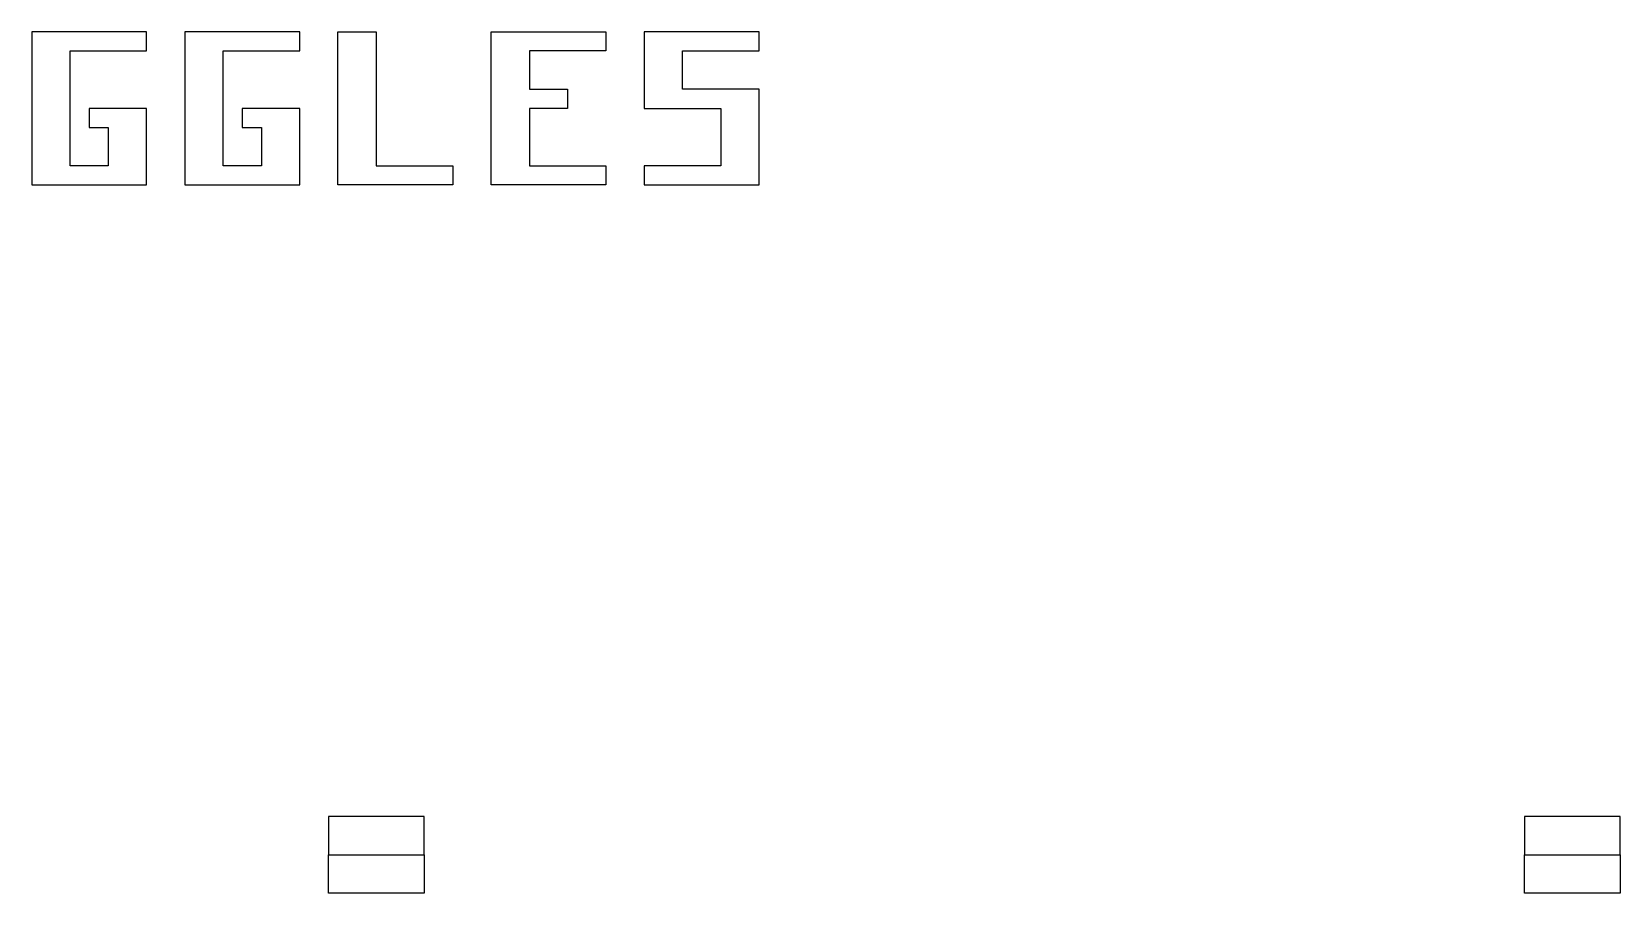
# Model space of a CAD drawing. Extents: x -25499 to 25499, y -25499 to 24195.
# Drawn here: x -5180 to -4350, y -16270 to -15820 of the extents above; entities that cross this region are included whole.
import ezdxf

# ---------------------------------------------------------------- set-up
doc = ezdxf.new("R2010")
doc.units = 0

# ---------------------------------------------------------------- blocks, each defined once
blk = doc.blocks.new('CHIP5')
for points in [[(975, 2250), (1025, 2250), (1025, 2230), (975, 2230), (975, 2250)], [(1600, 2250), (1650, 2250), (1650, 2230), (1600, 2230), (1600, 2250)]]:
    blk.add_lwpolyline(points)
blk = doc.blocks.new('CHIP15')
for points in [[(820, 100), (880, 100), (880, 140), (850, 140), (850, 130), (860, 130), (860, 110), (840, 110), (840, 170), (880, 170), (880, 180), (820, 180), (820, 100), (820, 100)], [(900, 100), (960, 100), (960, 140), (930, 140), (930, 130), (940, 130), (940, 110), (920, 110), (920, 170), (960, 170), (960, 180), (900, 180), (900, 100), (900, 100)], [(980, 100), (980, 180), (1000, 180), (1000, 110), (1040, 110), (1040, 100), (980, 100), (980, 100)], [(1060, 100), (1060, 180), (1120, 180), (1120, 170), (1080, 170), (1080, 150), (1100, 150), (1100, 140), (1080, 140), (1080, 110), (1120, 110), (1120, 100), (1060, 100), (1060, 100)], [(1140, 100), (1200, 100), (1200, 150), (1160, 150), (1160, 170), (1200, 170), (1200, 180), (1140, 180), (1140, 140), (1180, 140), (1180, 110), (1140, 110), (1140, 100), (1140, 100)], [(975, -250), (1025, -250), (1025, -230), (975, -230), (975, -250)], [(1600, -250), (1650, -250), (1650, -230), (1600, -230), (1600, -250)]]:
    blk.add_lwpolyline(points)

msp = doc.modelspace()

# ---------------------------------------------------------------- block references
for name, p in [('CHIP15', (-6000, -16000)), ('CHIP5', (-6000, -18500))]:
    msp.add_blockref(name, p)

doc.saveas('drawing.dxf')
